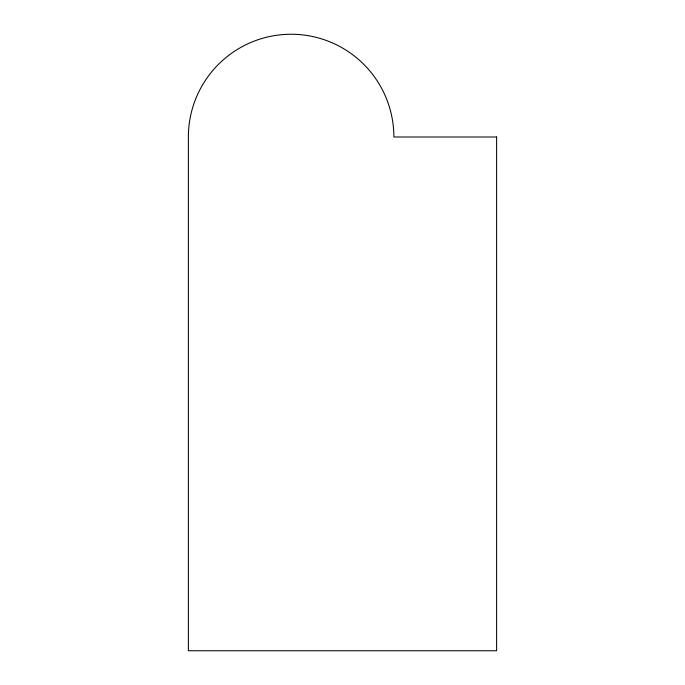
<?xml version="1.0" encoding="UTF-8"?>
<svg xmlns="http://www.w3.org/2000/svg" width="685" height="685" viewBox="0 0 685 685"><rect width="100%" height="100%" fill="white"/><g stroke="black" fill="none" stroke-linecap="round" stroke-linejoin="round"><path stroke-width="1.03" d="M496.625 137L393.875 137A102.75 102.75 0 0 0 291.125 34.25A102.75 102.75 0 0 0 188.375 137L188.375 650.75L496.625 650.75L496.625 137"/></g></svg>
